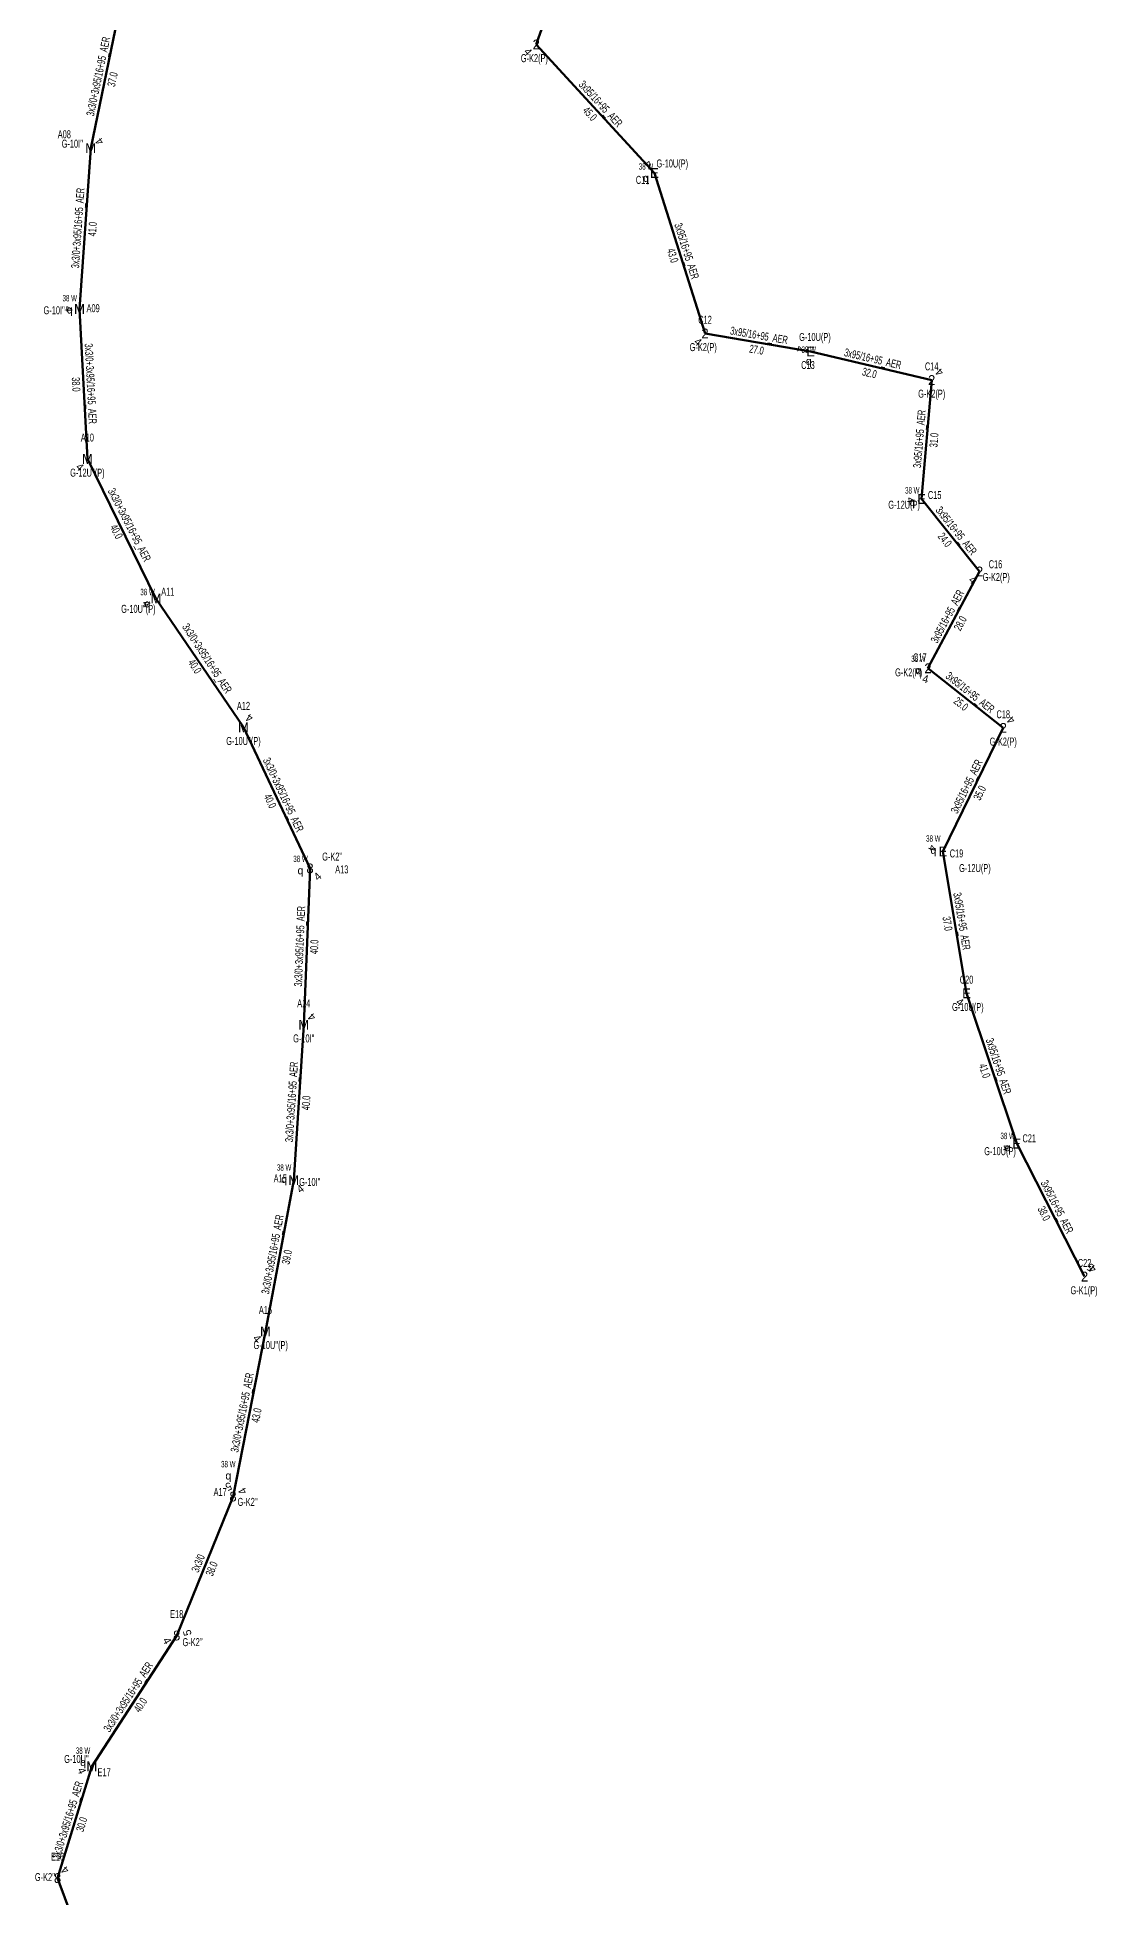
# Model space of a CAD drawing. Header units: millimetres. Extents: x 431745 to 436691, y 4033035 to 4040054.
# Drawn here: x 435240.1 to 435511.4, y 4037136.2 to 4037613 of the extents above; entities that cross this region are included whole.
import ezdxf
from ezdxf.enums import TextEntityAlignment as Align

# ---------------------------------------------------------------- set-up
doc = ezdxf.new("R2010")
doc.units = ezdxf.units.MM
for name, color, linetype, lineweight in [('DIREK_AG_YENI', 108, 'Continuous', 25), ('DIREK_OG_YENI', 10, 'Continuous', 25), ('HAT_AG_HAVAI_YENI', 3, 'Continuous', 50), ('HAT_OG_HAVAI_YENI', 1, 'Continuous', 70)]:
    doc.layers.add(name, color=color, linetype=linetype, lineweight=lineweight)
doc.layers.add('LAMBA_GUCU', color=4, linetype='Continuous')
doc.styles.add('Direk', font='B_CAD')
doc.styles.get("Standard").update_dxf_attribs({"font": 'Arial'})

msp = doc.modelspace()

# ---------------------------------------------------------------- linework, layer by layer
at = {"layer": 'HAT_AG_HAVAI_YENI'}
for p, q in [((435379.804, 4037644.655), (435367.97, 4037611.087)), ((435367.97, 4037611.087), (435398.282, 4037578.151)), ((435398.282, 4037578.151), (435411.25, 4037537.049)), ((435411.25, 4037537.049), (435438.321, 4037532.393)), ((435469.351698, 4037525.105946), (435438.321, 4037532.393)), ((435469.351698, 4037525.105946), (435466.763, 4037494.624)), ((435466.763, 4037494.624), (435481.622, 4037476.05)), ((435481.622, 4037476.05), (435468.397757, 4037451.235886)), ((435468.397757, 4037451.235886), (435487.691727, 4037435.960901)), ((435487.691727, 4037435.960901), (435472.239, 4037404.312)), ((435472.239, 4037404.312), (435478.276, 4037367.956)), ((435478.276, 4037367.956), (435491.131, 4037329.441)), ((435491.131, 4037329.441), (435508.53, 4037295.359))]:
    msp.add_line(p, q, dxfattribs=at)
at = {"layer": 'HAT_OG_HAVAI_YENI'}
for p, q in [((435261.287, 4037620.549), (435253.779, 4037584.515)), ((435253.779, 4037584.515), (435250.911, 4037543.302)), ((435250.911, 4037543.302), (435252.928, 4037504.873)), ((435252.928, 4037504.873), (435270.511897, 4037469.10294)), ((435270.511897, 4037469.10294), (435292.936515, 4037436.119181)), ((435292.936515, 4037436.119181), (435310.006, 4037399.961)), ((435310.006, 4037399.961), (435308.399828, 4037359.907178)), ((435308.399828, 4037359.907178), (435305.840548, 4037320.097815)), ((435305.840548, 4037320.097815), (435298.577, 4037281.328)), ((435298.577, 4037281.328), (435290.263422, 4037239.007214)), ((435290.263422, 4037239.007214), (435275.82562, 4037203.397007)), ((435275.82562, 4037203.397007), (435254.0676, 4037169.868706)), ((435254.0676, 4037169.868706), (435245.28, 4037141.231)), ((435245.28, 4037141.231), (435258.330968, 4037106.463724))]:
    msp.add_line(p, q, dxfattribs=at)

# ---------------------------------------------------------------- texts
at = {"layer": 'DIREK_AG_YENI', "style": 'Direk'}
for s, p in [('2', (435367.97, 4037611.087)), ('E', (435398.282, 4037578.151)), ('2', (435411.25, 4037537.049)), ('E', (435438.321, 4037532.393)), ('2', (435469.351698, 4037525.105946)), ('E', (435466.763, 4037494.624)), ('2', (435481.622, 4037476.05)), ('2', (435468.397757, 4037451.235886)), ('2', (435487.691727, 4037435.960901)), ('E', (435472.239, 4037404.312)), ('E', (435478.276, 4037367.956)), ('E', (435491.131, 4037329.441)), ('2', (435508.53, 4037295.359))]:
    msp.add_text(s, height=2.5, dxfattribs=at).set_placement(p, align=Align.MIDDLE_CENTER)
at = {"layer": 'DIREK_AG_YENI', "width": 0.53}
for s, p in [('G-K2(P)', (435367.506029, 4037607.587)), ('G-10U(P)', (435402.852912, 4037580.602006)), ('C11', (435395.252982, 4037576.397419)), ('C12', (435411.25, 4037540.549)), ('G-10U(P)', (435439.419004, 4037536.136792)), ('G-K2(P)', (435410.786029, 4037533.549)), ('C13', (435437.623994, 4037528.963105)), ('C14', (435469.351698, 4037528.605946)), ('G-K2(P)', (435469.351698, 4037521.605946)), ('G-12U(P)', (435462.27895, 4037493.158906)), ('C15', (435470.111793, 4037495.641638)), ('C16', (435485.697891, 4037477.912025)), ('G-K2(P)', (435485.894904, 4037474.62928)), ('C17', (435466.297906, 4037454.035997)), ('G-K2(P)', (435463.433531, 4037450.199856)), ('C18', (435487.691727, 4037439.460901)), ('G-K2(P)', (435487.691727, 4037432.460901)), ('C19', (435475.702359, 4037403.80688)), ('G-12U(P)', (435480.420977, 4037400.05584)), ('C20', (435478.276, 4037371.456)), ('G-10U(P)', (435478.61321, 4037364.456)), ('C21', (435494.358679, 4037330.794547)), ('G-10U(P)', (435486.872646, 4037327.513822)), ('C22', (435508.53, 4037298.859)), ('G-K1(P)', (435508.403239, 4037291.859))]:
    msp.add_text(s, height=2.05, dxfattribs=at).set_placement(p, align=Align.MIDDLE_CENTER)
at = {"layer": 'DIREK_AG_YENI', "color": 32, "style": 'Direk'}
for s, rotation, p in [('4', 311.224358, (435365.864023, 4037609.241774)), ('4', 215.412661, (435396.659508, 4037580.432999)), ('4', 319.979803, (435409.449439, 4037534.90471)), ('4', 256.947672, (435435.59334, 4037533.025354)), ('4', 495.000001, (435471.331597, 4037527.085845)), ('4', 276.024429, (435463.978464, 4037494.330133)), ('4', 320.30242, (435479.833541, 4037473.895606)), ('4', 346.709906, (435467.754089, 4037448.510874)), ('4', 495.000001, (435489.671626, 4037437.9408)), ('4', 252.838964, (435469.563658, 4037405.138163)), ('4', 322.465647, (435476.570136, 4037365.735633)), ('4', 290.604153, (435488.510105, 4037328.455653)), ('5', 147.485149, (435510.035051, 4037297.720106)), ('4', 493.9629, (435510.54541, 4037297.302739))]:
    msp.add_text(s, height=2, rotation=rotation, dxfattribs=at).set_placement(p, align=Align.MIDDLE_CENTER)
at = {"layer": 'DIREK_AG_YENI', "color": 4, "style": 'Direk'}
for p in [(435396.118415, 4037576.898442), (435437.823139, 4037529.943075), (435464.371005, 4037493.897116), (435465.950485, 4037450.725142), (435469.765172, 4037404.6728), (435488.825515, 4037328.474181)]:
    msp.add_text('q', height=2, dxfattribs=at).set_placement(p, align=Align.MIDDLE_CENTER)
at = {"layer": 'DIREK_OG_YENI', "width": 0.53}
for s, p in [('A08', (435247.022568, 4037588.084591)), ("G-10I''", (435249.072842, 4037585.673161)), ("G-10I''", (435244.42391, 4037542.979216)), ('A09', (435254.404114, 4037543.52144)), ('A10', (435252.928, 4037510.373)), ("G-12U''(P)", (435252.928, 4037501.373)), ('A11', (435273.536865, 4037470.863497)), ("G-10U''(P)", (435266.00138, 4037466.477781)), ('A12', (435292.936515, 4037441.619181)), ("G-10U''(P)", (435292.936515, 4037432.619181)), ("G-K2''", (435315.681616, 4037402.994413)), ('A13', (435318.139299, 4037399.717503)), ('A14', (435308.399828, 4037365.407178)), ("G-10I''", (435308.399828, 4037356.407178)), ('A15', (435302.364511, 4037320.506675)), ("G-10I''", (435309.939653, 4037319.615669)), ('A16', (435298.577, 4037286.828)), ("G-10U''(P)", (435299.925925, 4037277.828)), ('A17', (435286.964802, 4037240.177301)), ("G-K2''", (435293.996369, 4037237.638097)), ('E18', (435275.82562, 4037208.897007)), ("G-K2''", (435279.889716, 4037201.697323)), ("G-10U''", (435250.126524, 4037171.764095)), ('E17', (435257.221784, 4037168.351759)), ('E16', (435245.28, 4037146.731)), ("G-K2''", (435242.051891, 4037141.505404))]:
    msp.add_text(s, height=2.05, dxfattribs=at).set_placement(p, align=Align.MIDDLE_CENTER)
at = {"layer": 'DIREK_OG_YENI', "style": 'Direk'}
for s, p in [('M', (435253.779, 4037584.515)), ('M', (435250.911, 4037543.302)), ('M', (435252.928, 4037504.873)), ('M', (435270.511897, 4037469.10294)), ('M', (435292.936515, 4037436.119181)), ('8', (435310.006, 4037399.961)), ('M', (435308.399828, 4037359.907178)), ('M', (435305.840548, 4037320.097815)), ('M', (435298.577, 4037281.328)), ('8', (435290.263422, 4037239.007214)), ('8', (435275.82562, 4037203.397007)), ('M', (435254.0676, 4037169.868706)), ('8', (435245.28, 4037141.231))]:
    msp.add_text(s, height=2.5, dxfattribs=at).set_placement(p, align=Align.MIDDLE_CENTER)
at = {"layer": 'DIREK_OG_YENI', "color": 32, "style": 'Direk'}
for s, rotation, p in [('4', 487.124769, (435256.011505, 4037586.204948)), ('4', 269.433895, (435248.111137, 4037543.329665)), ('4', 316.502247, (435251.000687, 4037502.841876)), ('4', 298.188822, (435268.043989, 4037467.780279)), ('4', 507.635486, (435294.435365, 4037438.484228)), ('4', 402.994414, (435311.915396, 4037397.913023)), ('4', 493.851826, (435310.419003, 4037361.847006)), ('4', 396.340089, (435307.499763, 4037317.842376)), ('4', 309.443112, (435296.414684, 4037279.549127)), ('5', 203.894547, (435289.129269, 4037241.567233)), ('4', 479.372458, (435292.703481, 4037240.380572)), ('4', 298.509327, (435273.365149, 4037202.060562)), ('5', 104.254665, (435278.53941, 4037204.086457)), ('4', 293.628384, (435251.50234, 4037168.746458)), ('4', 496.758161, (435247.198222, 4037143.270712))]:
    msp.add_text(s, height=2, rotation=rotation, dxfattribs=at).set_placement(p, align=Align.MIDDLE_CENTER)
at = {"layer": 'DIREK_OG_YENI', "color": 4, "style": 'Direk'}
for p in [(435248.415919, 4037543.145257), (435268.351204, 4037467.845399), (435307.556078, 4037399.463123), (435303.357664, 4037320.389858), (435289.05292, 4037244.371059), (435251.814612, 4037170.952239)]:
    msp.add_text('q', height=2, dxfattribs=at).set_placement(p, align=Align.MIDDLE_CENTER)
at = {"layer": 'HAT_AG_HAVAI_YENI', "lineweight": 30, "width": 0.53}
for rotation, p in [(312.624606, (435383.751585, 4037595.194217)), (287.51084, (435405.576924, 4037557.855339)), (350.240737, (435424.929643, 4037535.558257)), (346.785387, (435454.030574, 4037529.576726)), (445.146365, (435467.210541, 4037509.936702)), (308.659808, (435474.856433, 4037485.867853)), (421.945323, (435474.259805, 4037464.042762)), (321.631434, (435478.572352, 4037444.264822)), (423.975459, (435479.201329, 4037420.509207)), (279.428722, (435476.095745, 4037386.273141)), (288.457408, (435485.509752, 4037348.96769)), (297.04468, (435500.587747, 4037312.786356))]:
    msp.add_text('3x95/16+95_AER', height=2.05, rotation=rotation, dxfattribs=at).set_placement(p, align=Align.CENTER)
for s, rotation, p in [('45.0', 312.624606, (435382.500714, 4037594.042991)), ('43.0', 287.51084, (435403.955702, 4037557.343832)), ('27.0', 350.240737, (435424.641478, 4037533.882859)), ('32.0', 346.785387, (435453.641956, 4037527.921741)), ('31.0', 445.146365, (435468.904445, 4037509.792864)), ('24.0', 308.659808, (435473.528956, 4037484.805872)), ('28.0', 421.945323, (435475.760053, 4037463.243228)), ('25.0', 321.631434, (435477.517132, 4037442.931964)), ('35.0', 423.975459, (435480.728959, 4037419.763322)), ('37.0', 279.428722, (435474.418712, 4037385.994646)), ('41.0', 288.457408, (435483.897201, 4037348.429471)), ('38.0', 297.04468, (435499.073638, 4037312.013391))]:
    msp.add_text(s, height=2.05, rotation=rotation, dxfattribs=at).set_placement(p, align=Align.TOP_CENTER)
at = {"layer": 'HAT_OG_HAVAI_YENI', "lineweight": 30, "width": 0.53}
for s, rotation, p in [('3x3/0+3x95/16+95_AER', 438.229866, (435256.70053, 4037602.70545, 217626.889285)), ('3x3/0+3x95/16+95_AER', 446.019748, (435251.496788, 4037563.967521, 217625.455452)), ('3x3/0+3x95/16+95_AER', 273.004658, (435252.768284, 4037524.131899, 217626.464)), ('3x3/0+3x95/16+95_AER', 297.219202, (435262.804309, 4037487.529268)), ('3x3/0+3x95/16+95_AER', 303.180334, (435282.764214, 4037453.228883)), ('3x3/0+3x95/16+95_AER', 295.270616, (435302.239718, 4037418.403075)), ('3x3/0+3x95/16+95_AER', 447.70365, (435308.353597, 4037379.968147)), ('3x3/0+3x95/16+95_AER', 446.321608, (435306.271939, 4037340.057029)), ('3x3/0+3x95/16+95_AER', 439.389308, (435301.373551, 4037300.869424, 217649.288743)), ('3x3/0+3x95/16+95_AER', 438.886221, (435293.586151, 4037260.331451, 217645.131711)), ('3x3/0', 427.930398, (435282.256802, 4037221.521483, 217637.91281)), ('3x3/0+3x95/16+95_AER', 417.018651, (435264.233589, 4037187.095567, 217627.0338)), ('3x3/0+3x95/16+95_AER', 432.940177, (435248.86099, 4037155.799394, 217622.639788))]:
    msp.add_text(s, height=2.05, rotation=rotation, dxfattribs=at).set_placement(p, align=Align.CENTER)
for s, rotation, p in [('37.0', 438.229866, (435258.364785, 4037602.358674, 217626.889285)), ('41.0', 446.019748, (435253.192688, 4037563.849519, 217625.455452)), ('38.0', 273.004658, (435251.070621, 4037524.04279, 217626.464)), ('40.0', 297.219202, (435261.292562, 4037486.751695)), ('40.0', 303.180334, (435281.341396, 4037452.298514)), ('40.0', 295.270616, (435300.702405, 4037417.677355)), ('40.0', 447.70365, (435310.052232, 4037379.900031)), ('40.0', 446.321608, (435307.968437, 4037339.947964)), ('39.0', 439.389308, (435303.044483, 4037300.556395, 217649.288743)), ('43.0', 438.886221, (435295.25427, 4037260.003763, 217645.131711)), ('38.0', 427.930398, (435283.83224, 4037220.882738, 217637.91281)), ('40.0', 417.018651, (435265.659631, 4037186.170145, 217627.0338)), ('30.0', 432.940177, (435250.486188, 4037155.300665, 217622.639788))]:
    msp.add_text(s, height=2.05, rotation=rotation, dxfattribs=at).set_placement(p, align=Align.TOP_CENTER)
at = {"layer": 'LAMBA_GUCU', "width": 0.55}
for p in [(435396.117758, 4037579.840547), (435248.415261, 4037546.087362), (435437.822481, 4037532.88518), (435464.370347, 4037496.839221), (435268.350547, 4037470.787504), (435465.949827, 4037453.667247), (435469.764514, 4037407.614906), (435307.55542, 4037402.405228), (435488.824857, 4037331.416286), (435303.357006, 4037323.331963), (435289.052262, 4037247.313164), (435251.813954, 4037173.894345)]:
    msp.add_text('38 W', height=1.65, dxfattribs=at).set_placement(p, align=Align.MIDDLE_CENTER)

doc.saveas('drawing.dxf')
